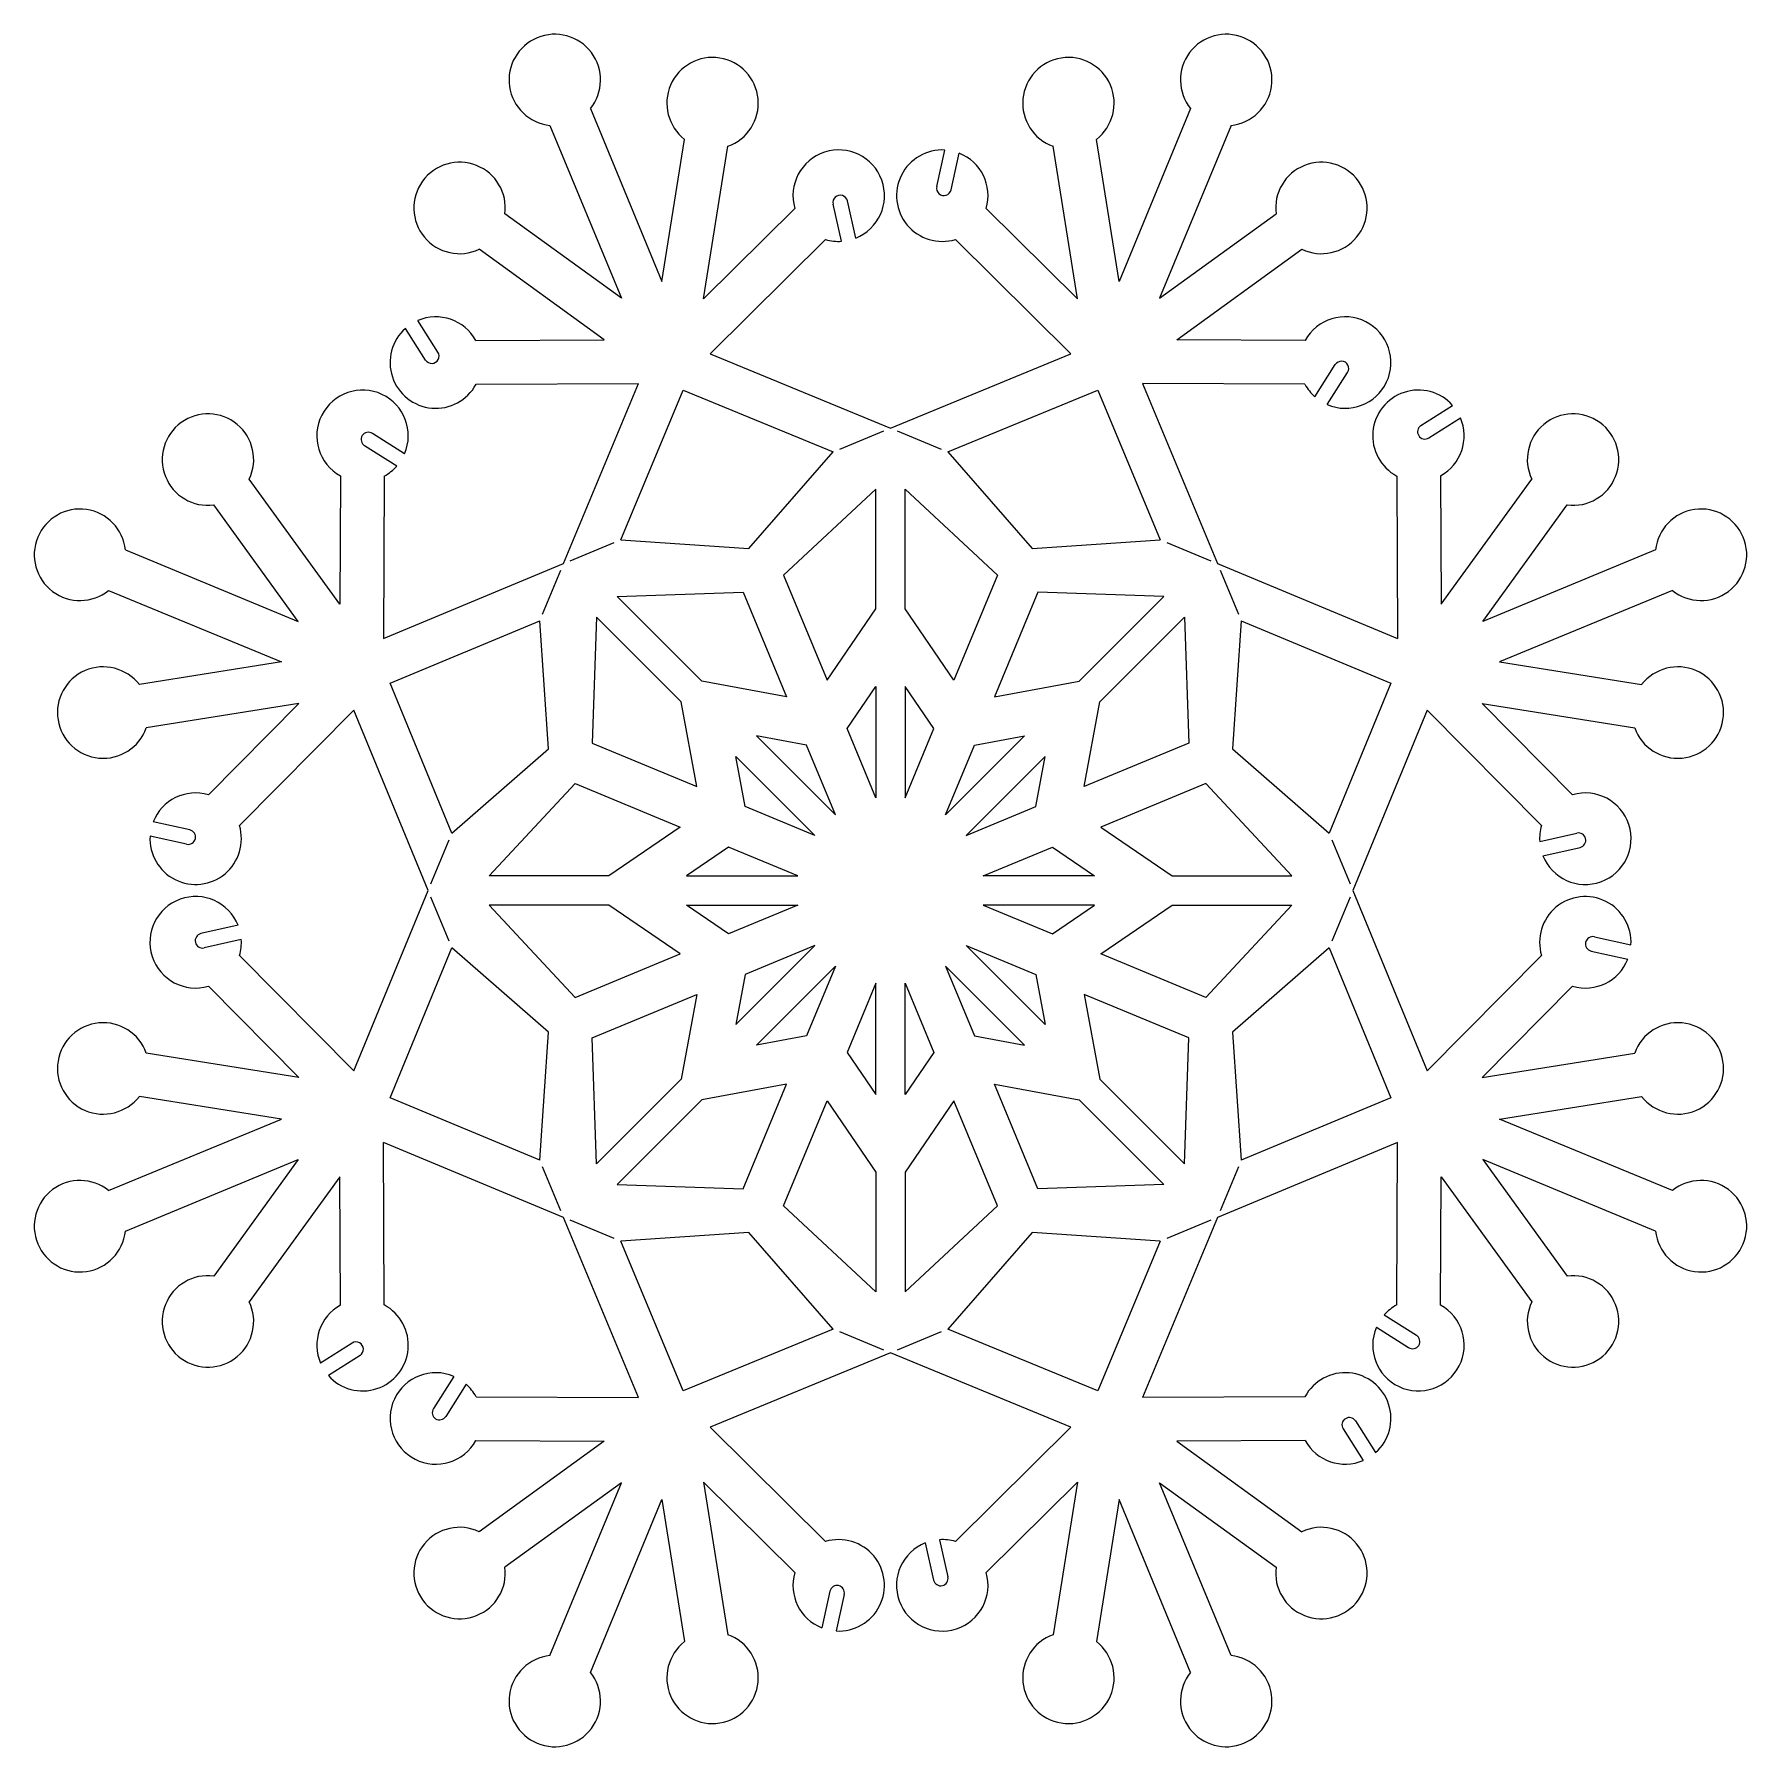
# Model space of a CAD drawing. Extents: x 151 to 268, y 77 to 194.
import ezdxf

# ---------------------------------------------------------------- set-up
doc = ezdxf.new("R2010")
doc.units = 0
doc.layers.get('0').update_dxf_attribs({"linetype": 'CONTINUOUS'})

msp = doc.modelspace()

# ---------------------------------------------------------------- linework, layer by layer
for p, q in [((189.164475, 189.329021), (194.059191, 177.512132)), ((230.214215, 189.329021), (225.319499, 177.512132)), ((186.392837, 188.180971), (191.287552, 176.364082)), ((232.985853, 188.180971), (228.091138, 176.364082)), ((194.059191, 177.512132), (195.607017, 187.230516)), ((196.908667, 176.329629), (198.569677, 186.75866)), ((212.855951, 183.994965), (213.414195, 186.500966)), ((213.832026, 183.777532), (214.39027, 186.283532)), ((222.470023, 176.329629), (220.809014, 186.75866)), ((225.319499, 177.512132), (223.771673, 187.230516)), ((206.331088, 180.256196), (205.764098, 182.801457)), ((207.307163, 180.473629), (206.740173, 183.01889)), ((191.287552, 176.364082), (183.321139, 182.141539)), ((203.142706, 182.5112), (196.908667, 176.329629)), ((216.235984, 182.5112), (222.470023, 176.329629)), ((228.091138, 176.364082), (236.057551, 182.141539)), ((205.255043, 180.380934), (197.366102, 172.55839)), ((214.123647, 180.380934), (222.012588, 172.55839)), ((190.108824, 173.513042), (181.559876, 179.712969)), ((229.269866, 173.513042), (237.818815, 179.712969)), ((178.734376, 172.671518), (177.357104, 174.838266)), ((177.890438, 172.135078), (176.513166, 174.301826)), ((181.329663, 173.475941), (190.108824, 173.513042)), ((238.049028, 173.475941), (229.269866, 173.513042)), ((197.366102, 172.55839), (209.689345, 167.480277)), ((209.689345, 167.480277), (222.012588, 172.55839)), ((238.709025, 169.626886), (240.107874, 171.82758)), ((239.552963, 169.090446), (240.951812, 171.29114)), ((181.34234, 170.475968), (192.452038, 170.522918)), ((187.328957, 158.218301), (192.452038, 170.522918)), ((191.255823, 159.844862), (195.515676, 170.076178)), ((195.515676, 170.076178), (205.76248, 165.853716)), ((213.616211, 165.853716), (223.863014, 170.076178)), ((223.863014, 170.076178), (228.122868, 159.844862)), ((226.926652, 170.522918), (232.049733, 158.218301)), ((238.03635, 170.475968), (226.926652, 170.522918)), ((245.966509, 167.656821), (248.133257, 169.034093)), ((246.50295, 166.812883), (248.669698, 168.190155)), ((176.456813, 165.721531), (174.256119, 167.12038)), ((206.224419, 166.045058), (209.227405, 167.288936)), ((210.151285, 167.288936), (213.154271, 166.045058)), ((175.920372, 164.877593), (173.719678, 166.276442)), ((199.996364, 159.258841), (205.76248, 165.853716)), ((213.616211, 165.853716), (219.382327, 159.258841)), ((172.034217, 155.438434), (165.834289, 163.987383)), ((172.071317, 164.217596), (172.034217, 155.438434)), ((175.071291, 164.204918), (175.024341, 153.09522)), ((244.3074, 164.204918), (244.354349, 153.09522)), ((247.307373, 164.217596), (247.344474, 155.438434)), ((247.344474, 155.438434), (253.544401, 163.987383)), ((208.689345, 163.302698), (202.382064, 157.418939)), ((208.689345, 155.12), (208.689345, 163.302698)), ((210.689345, 163.302698), (216.996626, 157.418939)), ((210.689345, 155.12), (210.689345, 163.302698)), ((169.183177, 154.259706), (163.40572, 162.226119)), ((250.195514, 154.259706), (255.97297, 162.226119)), ((187.790897, 158.409643), (190.793883, 159.653521)), ((191.255823, 159.844862), (199.996364, 159.258841)), ((219.382327, 159.258841), (228.122868, 159.844862)), ((228.584807, 159.653521), (231.587793, 158.409643)), ((157.366288, 159.154422), (169.183177, 154.259706)), ((175.024341, 153.09522), (187.328957, 158.218301)), ((232.049733, 158.218301), (244.354349, 153.09522)), ((262.012403, 159.154422), (250.195514, 154.259706)), ((185.893738, 154.753376), (187.137615, 157.756362)), ((202.382064, 157.418939), (205.350804, 150.251766)), ((216.996626, 157.418939), (214.027886, 150.251766)), ((232.241075, 157.756362), (233.484952, 154.753376)), ((156.218237, 156.382783), (168.035126, 151.488067)), ((190.990059, 155.971413), (199.610426, 156.270888)), ((196.7761, 150.185372), (190.990059, 155.971413)), ((199.610426, 156.270888), (202.579166, 149.103716)), ((219.768265, 156.270888), (216.799525, 149.103716)), ((228.388631, 155.971413), (219.768265, 156.270888)), ((222.60259, 150.185372), (228.388631, 155.971413)), ((263.160453, 156.382783), (251.343564, 151.488067)), ((205.350804, 150.251766), (208.689345, 155.12)), ((214.027886, 150.251766), (210.689345, 155.12)), ((175.471081, 150.031583), (185.702396, 154.291436)), ((186.288418, 145.550895), (185.702396, 154.291436)), ((189.575845, 154.5572), (189.27637, 145.936833)), ((195.361886, 148.771159), (189.575845, 154.5572)), ((224.016804, 148.771159), (229.802845, 154.5572)), ((229.802845, 154.5572), (230.10232, 145.936833)), ((233.676294, 154.291436), (233.090273, 145.550895)), ((233.676294, 154.291436), (243.90761, 150.031583)), ((168.035126, 151.488067), (158.316743, 149.940242)), ((251.343564, 151.488067), (261.061948, 149.940242)), ((179.693542, 139.784779), (175.471081, 150.031583)), ((202.579166, 149.103716), (196.7761, 150.185372)), ((216.799525, 149.103716), (222.60259, 150.185372)), ((243.90761, 150.031583), (239.685148, 139.784779)), ((196.443543, 142.968093), (195.361886, 148.771159)), ((206.720605, 146.944775), (208.689345, 149.815576)), ((208.689345, 149.815576), (208.689345, 142.191816)), ((210.689345, 149.815576), (210.689345, 142.191816)), ((212.658085, 146.944775), (210.689345, 149.815576)), ((222.935148, 142.968093), (224.016804, 148.771159)), ((169.217629, 148.638591), (158.788599, 146.977582)), ((163.036059, 142.404552), (169.217629, 148.638591)), ((165.166325, 140.292215), (172.988869, 148.181156)), ((178.066981, 135.857913), (172.988869, 148.181156)), ((246.389821, 148.181156), (241.311709, 135.857913)), ((254.212366, 140.292215), (246.389821, 148.181156)), ((250.161061, 148.638591), (260.590091, 146.977582)), ((256.342632, 142.404552), (250.161061, 148.638591)), ((203.948967, 145.796724), (200.526894, 146.434578)), ((200.526894, 146.434578), (205.917707, 141.043766)), ((208.689345, 142.191816), (206.720605, 146.944775)), ((210.689345, 142.191816), (212.658085, 146.944775)), ((218.851796, 146.434578), (213.460984, 141.043766)), ((215.429724, 145.796724), (218.851796, 146.434578)), ((179.693542, 139.784779), (186.288418, 145.550895)), ((189.27637, 145.936833), (196.443543, 142.968093)), ((205.917707, 141.043766), (203.948967, 145.796724)), ((213.460984, 141.043766), (215.429724, 145.796724)), ((230.10232, 145.936833), (222.935148, 142.968093)), ((233.090273, 145.550895), (239.685148, 139.784779)), ((199.112681, 145.020364), (204.503493, 139.629552)), ((199.750534, 141.598292), (199.112681, 145.020364)), ((220.26601, 145.020364), (214.875197, 139.629552)), ((219.628156, 141.598292), (220.26601, 145.020364)), ((182.244561, 136.857913), (188.12832, 143.165194)), ((188.12832, 143.165194), (195.295492, 140.196454)), ((231.25037, 143.165194), (224.083198, 140.196454)), ((237.134129, 136.857913), (231.25037, 143.165194)), ((161.769727, 140.000594), (159.263726, 140.558838)), ((204.503493, 139.629552), (199.750534, 141.598292)), ((214.875197, 139.629552), (219.628156, 141.598292)), ((161.552293, 139.024519), (159.046293, 139.582763)), ((195.295492, 140.196454), (190.427258, 136.857913)), ((224.083198, 140.196454), (228.951432, 136.857913)), ((254.087627, 139.216171), (256.632889, 139.783161)), ((178.258323, 136.319853), (179.5022, 139.322839)), ((198.602484, 138.826653), (195.731683, 136.857913)), ((203.355443, 136.857913), (198.602484, 138.826653)), ((216.023248, 136.857913), (220.776206, 138.826653)), ((220.776206, 138.826653), (223.647007, 136.857913)), ((239.87649, 139.322839), (241.120367, 136.319853)), ((254.305061, 138.240096), (256.850322, 138.807086)), ((190.427258, 136.857913), (182.244561, 136.857913)), ((195.731683, 136.857913), (203.355443, 136.857913)), ((223.647007, 136.857913), (216.023248, 136.857913)), ((228.951432, 136.857913), (237.134129, 136.857913)), ((172.988869, 123.534671), (178.066981, 135.857913)), ((179.5022, 132.392988), (178.258323, 135.395974)), ((182.244561, 134.857913), (188.12832, 128.550633)), ((190.427258, 134.857913), (182.244561, 134.857913)), ((195.295492, 131.519373), (190.427258, 134.857913)), ((195.731683, 134.857913), (203.355443, 134.857913)), ((198.602484, 132.889173), (195.731683, 134.857913)), ((203.355443, 134.857913), (198.602484, 132.889173)), ((223.647007, 134.857913), (216.023248, 134.857913)), ((216.023248, 134.857913), (220.776206, 132.889173)), ((220.776206, 132.889173), (223.647007, 134.857913)), ((224.083198, 131.519373), (228.951432, 134.857913)), ((228.951432, 134.857913), (237.134129, 134.857913)), ((237.134129, 134.857913), (231.25037, 128.550633)), ((241.120367, 135.395974), (239.87649, 132.392988)), ((241.311709, 135.857913), (246.389821, 123.534671)), ((165.07363, 133.475731), (162.528368, 132.908741)), ((165.291063, 132.499656), (162.745802, 131.932666)), ((257.826397, 132.691308), (260.332397, 132.133064)), ((165.166325, 131.423612), (172.988869, 123.534671)), ((175.471081, 121.684244), (179.693542, 131.931048)), ((186.288418, 126.164932), (179.693542, 131.931048)), ((188.12832, 128.550633), (195.295492, 131.519373)), ((199.112681, 126.695462), (204.503493, 132.086275)), ((204.503493, 132.086275), (199.750534, 130.117535)), ((220.26601, 126.695462), (214.875197, 132.086275)), ((214.875197, 132.086275), (219.628156, 130.117535)), ((231.25037, 128.550633), (224.083198, 131.519373)), ((239.685148, 131.931048), (233.090273, 126.164932)), ((239.685148, 131.931048), (243.90761, 121.684244)), ((254.212366, 131.423612), (246.389821, 123.534671)), ((257.608964, 131.715233), (260.114964, 131.156988)), ((199.750534, 130.117535), (199.112681, 126.695462)), ((200.526894, 125.281249), (205.917707, 130.672061)), ((205.917707, 130.672061), (203.948967, 125.919102)), ((218.851796, 125.281249), (213.460984, 130.672061)), ((213.460984, 130.672061), (215.429724, 125.919102)), ((219.628156, 130.117535), (220.26601, 126.695462)), ((163.036059, 129.311275), (169.217629, 123.077236)), ((208.689345, 129.524011), (206.720605, 124.771052)), ((208.689345, 121.900251), (208.689345, 129.524011)), ((210.689345, 121.900251), (210.689345, 129.524011)), ((210.689345, 129.524011), (212.658085, 124.771052)), ((256.342632, 129.311275), (250.161061, 123.077236)), ((189.27637, 125.778994), (196.443543, 128.747734)), ((196.443543, 128.747734), (195.361886, 122.944668)), ((222.935148, 128.747734), (224.016804, 122.944668)), ((230.10232, 125.778994), (222.935148, 128.747734)), ((185.702396, 117.424391), (186.288418, 126.164932)), ((189.575845, 117.158627), (189.27637, 125.778994)), ((203.948967, 125.919102), (200.526894, 125.281249)), ((215.429724, 125.919102), (218.851796, 125.281249)), ((229.802845, 117.158627), (230.10232, 125.778994)), ((233.090273, 126.164932), (233.676294, 117.424391)), ((169.217629, 123.077236), (158.788599, 124.738245)), ((206.720605, 124.771052), (208.689345, 121.900251)), ((212.658085, 124.771052), (210.689345, 121.900251)), ((250.161061, 123.077236), (260.590091, 124.738245)), ((195.361886, 122.944668), (189.575845, 117.158627)), ((202.579166, 122.612111), (196.7761, 121.530455)), ((199.610426, 115.444938), (202.579166, 122.612111)), ((219.768265, 115.444938), (216.799525, 122.612111)), ((216.799525, 122.612111), (222.60259, 121.530455)), ((224.016804, 122.944668), (229.802845, 117.158627)), ((168.035126, 120.227759), (158.316743, 121.775585)), ((185.702396, 117.424391), (175.471081, 121.684244)), ((196.7761, 121.530455), (190.990059, 115.744414)), ((202.382064, 114.296888), (205.350804, 121.464061)), ((205.350804, 121.464061), (208.689345, 116.595827)), ((214.027886, 121.464061), (210.689345, 116.595827)), ((216.996626, 114.296888), (214.027886, 121.464061)), ((222.60259, 121.530455), (228.388631, 115.744414)), ((243.90761, 121.684244), (233.676294, 117.424391)), ((251.343564, 120.227759), (261.061948, 121.775585)), ((156.218237, 115.333044), (168.035126, 120.227759)), ((263.160453, 115.333044), (251.343564, 120.227759)), ((187.328957, 113.497525), (175.024341, 118.620606)), ((175.071291, 107.510909), (175.024341, 118.620606)), ((244.354349, 118.620606), (232.049733, 113.497525)), ((244.3074, 107.510909), (244.354349, 118.620606)), ((157.366288, 112.561405), (169.183177, 117.456121)), ((169.183177, 117.456121), (163.40572, 109.489708)), ((262.012403, 112.561405), (250.195514, 117.456121)), ((250.195514, 117.456121), (255.97297, 109.489708)), ((172.034217, 116.277393), (165.834289, 107.728444)), ((172.071317, 107.498231), (172.034217, 116.277393)), ((187.137615, 113.959465), (185.893738, 116.962451)), ((208.689345, 116.595827), (208.689345, 108.413129)), ((210.689345, 116.595827), (210.689345, 108.413129)), ((233.484952, 116.962451), (232.241075, 113.959465)), ((247.307373, 107.498231), (247.344474, 116.277393)), ((247.344474, 116.277393), (253.544401, 107.728444)), ((190.990059, 115.744414), (199.610426, 115.444938)), ((228.388631, 115.744414), (219.768265, 115.444938)), ((208.689345, 108.413129), (202.382064, 114.296888)), ((210.689345, 108.413129), (216.996626, 114.296888)), ((192.452038, 101.192909), (187.328957, 113.497525)), ((190.793883, 112.062306), (187.790897, 113.306184)), ((199.996364, 112.456986), (191.255823, 111.870964)), ((205.76248, 105.86211), (199.996364, 112.456986)), ((219.382327, 112.456986), (213.616211, 105.86211)), ((228.122868, 111.870964), (219.382327, 112.456986)), ((232.049733, 113.497525), (226.926652, 101.192909)), ((231.587793, 113.306184), (228.584807, 112.062306)), ((195.515676, 101.639649), (191.255823, 111.870964)), ((228.122868, 111.870964), (223.863014, 101.639649)), ((243.458318, 106.838234), (245.659012, 105.439385)), ((205.76248, 105.86211), (195.515676, 101.639649)), ((209.227405, 104.426891), (206.224419, 105.670769)), ((213.154271, 105.670769), (210.151285, 104.426891)), ((223.863014, 101.639649), (213.616211, 105.86211)), ((242.921877, 105.994296), (245.122571, 104.595447)), ((172.87574, 104.902944), (170.708992, 103.525672)), ((173.412181, 104.059006), (171.245433, 102.681734)), ((209.689345, 104.235549), (197.366102, 99.157437)), ((222.012588, 99.157437), (209.689345, 104.235549)), ((179.825727, 102.625381), (178.426878, 100.424687)), ((180.669665, 102.08894), (179.270816, 99.888246)), ((181.34234, 101.239859), (192.452038, 101.192909)), ((238.03635, 101.239859), (226.926652, 101.192909)), ((241.488253, 99.580749), (242.865524, 97.414001)), ((205.255043, 91.334893), (197.366102, 99.157437)), ((214.123647, 91.334893), (222.012588, 99.157437)), ((240.644315, 99.044308), (242.021586, 96.87756)), ((181.329663, 98.239886), (190.108824, 98.202785)), ((190.108824, 98.202785), (181.559876, 92.002858)), ((238.049028, 98.239886), (229.269866, 98.202785)), ((229.269866, 98.202785), (237.818815, 92.002858)), ((191.287552, 95.351745), (183.321139, 89.574288)), ((186.392837, 83.534856), (191.287552, 95.351745)), ((196.908667, 95.386198), (198.569677, 84.957167)), ((203.142706, 89.204627), (196.908667, 95.386198)), ((216.235984, 89.204627), (222.470023, 95.386198)), ((222.470023, 95.386198), (220.809014, 84.957167)), ((232.985853, 83.534856), (228.091138, 95.351745)), ((228.091138, 95.351745), (236.057551, 89.574288)), ((189.164475, 82.386806), (194.059191, 94.203695)), ((194.059191, 94.203695), (195.607017, 84.485311)), ((225.319499, 94.203695), (223.771673, 84.485311)), ((230.214215, 82.386806), (225.319499, 94.203695)), ((213.047603, 91.459631), (213.614593, 88.91437)), ((212.071527, 91.242198), (212.638517, 88.696937)), ((205.546664, 87.938295), (204.98842, 85.432295)), ((206.522739, 87.720861), (205.964495, 85.214861))]:
    msp.add_line(p, q)
for centre, radius, start, end in [((186.728339, 191.290685), 3.127761, 321.157737, 263.842263), ((232.650351, 191.290685), 3.127761, 276.157737, 218.842263), ((197.520034, 189.705036), 3.127761, 289.608368, 232.292894), ((221.858656, 189.705036), 3.127761, 307.707106, 250.391632), ((206.147792, 183.378581), 3.127761, 291.75703, 196.100133), ((213.230899, 183.378581), 3.127761, 86.64037, 286.584393), ((213.230899, 183.378581), 3.127761, 343.899867, 68.24297), ((180.218682, 182.538582), 3.127761, 352.707106, 295.391632), ((239.160009, 182.538582), 3.127761, 244.608368, 187.292894), ((213.343988, 183.886249), 0.5, 167.44167, 347.44167), ((206.252135, 182.910174), 0.5, 12.55833, 192.55833), ((206.147792, 183.378581), 3.127761, 253.415607, 273.35963), ((178.591416, 171.964356), 3.127761, 28.899867, 113.24297), ((240.787275, 171.964356), 3.127761, 246.75703, 151.100133), ((178.591416, 171.964356), 3.127761, 131.64037, 331.584393), ((178.312407, 172.403298), 0.5, 212.44167, 32.44167), ((240.529843, 171.55936), 0.5, 327.55833, 147.55833), ((173.582903, 166.955843), 3.127761, 336.75703, 241.100133), ((240.787275, 171.964356), 3.127761, 208.415607, 228.35963), ((245.795788, 166.955843), 3.127761, 41.64037, 241.584393), ((163.008677, 165.328577), 3.127761, 334.608368, 277.292894), ((246.23473, 167.234852), 0.5, 122.44167, 302.44167), ((245.795788, 166.955843), 3.127761, 298.899867, 23.24297), ((256.370013, 165.328577), 3.127761, 262.707106, 205.391632), ((173.987899, 166.698411), 0.5, 57.55833, 237.55833), ((173.582903, 166.955843), 3.127761, 298.415607, 318.35963), ((154.256573, 158.818919), 3.127761, 6.157737, 308.842263), ((265.122117, 158.818919), 3.127761, 231.157737, 173.842263), ((155.842222, 148.027225), 3.127761, 37.707106, 340.391632), ((263.536468, 148.027225), 3.127761, 199.608368, 142.292894), ((162.168678, 139.399467), 3.127761, 73.899867, 158.24297), ((257.210012, 139.399467), 3.127761, 201.75703, 106.100133), ((162.168678, 139.399467), 3.127761, 176.64037, 16.584393), ((161.66101, 139.512557), 0.5, 257.44167, 77.44167), ((257.210012, 139.399467), 3.127761, 163.415607, 183.35963), ((256.741605, 139.295123), 0.5, 282.55833, 102.55833), ((162.168678, 132.31636), 3.127761, 21.75703, 286.100133), ((257.210012, 132.31636), 3.127761, 356.64037, 196.584393), ((162.637085, 132.420704), 0.5, 102.55833, 282.55833), ((162.168678, 132.31636), 3.127761, 343.415607, 3.35963), ((257.71768, 132.20327), 0.5, 77.44167, 257.44167), ((257.210012, 132.31636), 3.127761, 253.899867, 338.24297), ((155.842222, 123.688602), 3.127761, 19.608368, 322.292894), ((263.536468, 123.688602), 3.127761, 217.707106, 160.391632), ((154.256573, 112.896907), 3.127761, 51.157737, 353.842263), ((265.122117, 112.896907), 3.127761, 186.157737, 128.842263), ((163.008677, 106.38725), 3.127761, 82.707106, 25.391632), ((256.370013, 106.38725), 3.127761, 154.608368, 97.292894), ((173.582903, 104.759984), 3.127761, 118.899867, 203.24297), ((173.582903, 104.759984), 3.127761, 221.64037, 61.584393), ((245.795788, 104.759984), 3.127761, 156.75703, 61.100133), ((245.795788, 104.759984), 3.127761, 118.415607, 138.35963), ((245.390792, 105.017416), 0.5, 237.55833, 57.55833), ((173.143961, 104.480975), 0.5, 302.44167, 122.44167), ((178.591416, 99.751471), 3.127761, 66.75703, 331.100133), ((178.591416, 99.751471), 3.127761, 28.415607, 48.35963), ((240.787275, 99.751471), 3.127761, 311.64037, 151.584393), ((178.848847, 100.156467), 0.5, 147.55833, 327.55833), ((241.066284, 99.312529), 0.5, 32.44167, 212.44167), ((240.787275, 99.751471), 3.127761, 208.899867, 293.24297), ((180.218682, 89.177245), 3.127761, 64.608368, 7.292894), ((206.147792, 88.337246), 3.127761, 266.64037, 106.584393), ((213.230899, 88.337246), 3.127761, 73.415607, 93.35963), ((239.160009, 89.177245), 3.127761, 172.707106, 115.391632), ((213.230899, 88.337246), 3.127761, 111.75703, 16.100133), ((206.147792, 88.337246), 3.127761, 163.899867, 248.24297), ((206.034702, 87.829578), 0.5, 347.44167, 167.44167), ((213.126555, 88.805653), 0.5, 192.55833, 12.55833), ((197.520034, 82.01079), 3.127761, 127.707106, 70.391632), ((221.858656, 82.01079), 3.127761, 109.608368, 52.292894), ((186.728339, 80.425141), 3.127761, 96.157737, 38.842263), ((232.650351, 80.425141), 3.127761, 141.157737, 83.842263)]:
    msp.add_arc(centre, radius, start, end)

doc.saveas('drawing.dxf')
